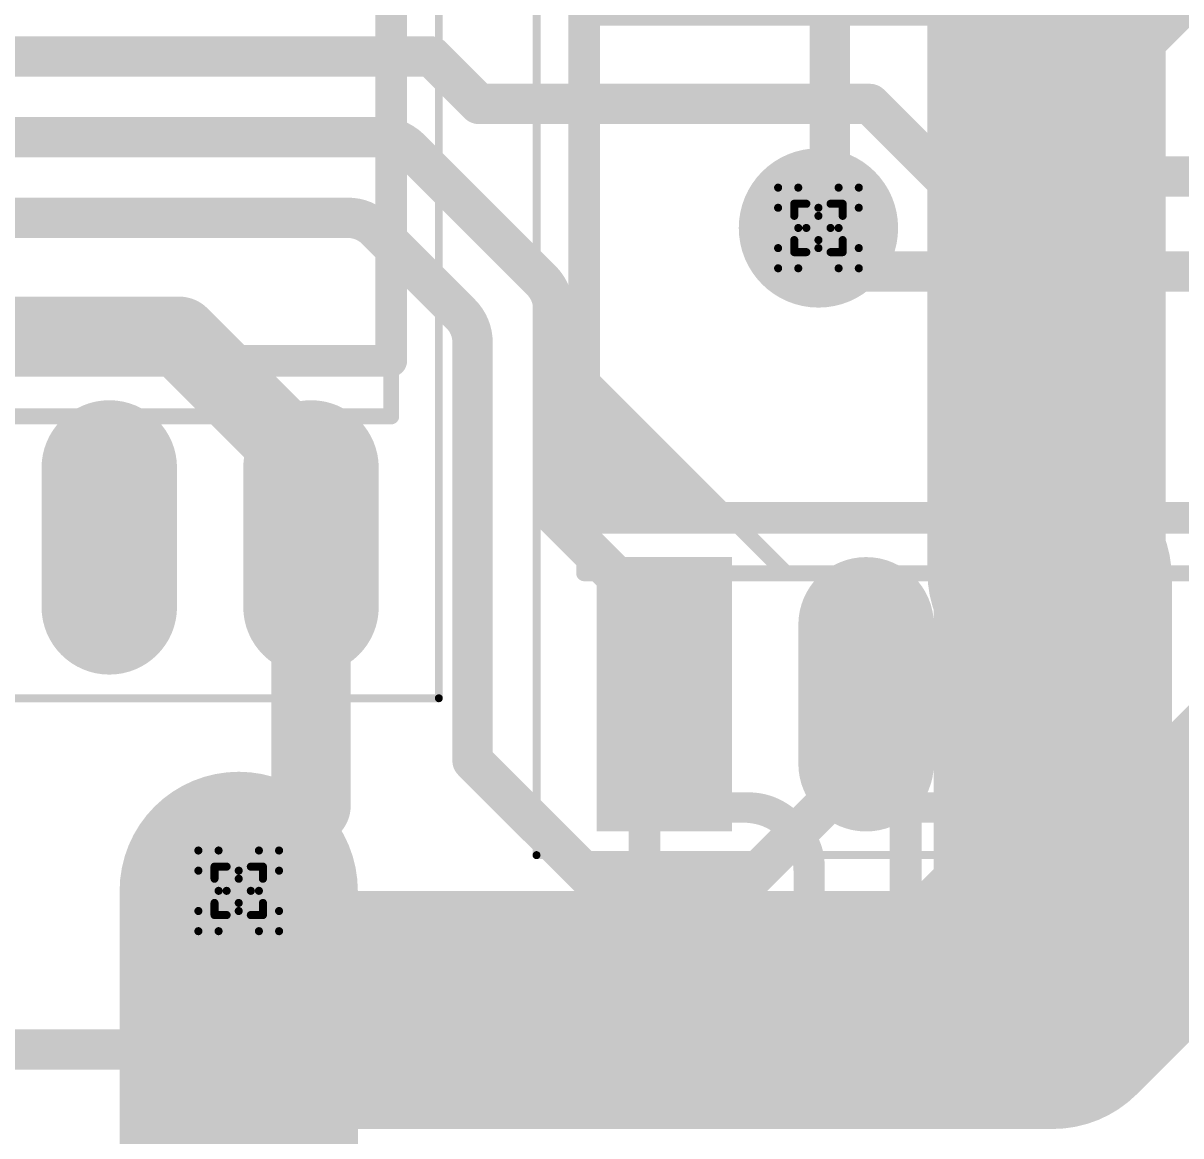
# Model space of a CAD drawing. Header units: millimetres. Extents: x 3219 to 51106, y -14166 to 2063.
# Drawn here: x 5588.37 to 5595.66, y 1772.31 to 1779.32 of the extents above; entities that cross this region are included whole.
import ezdxf

# ---------------------------------------------------------------- set-up
doc = ezdxf.new("R2010")
doc.units = ezdxf.units.MM
doc.layers.get('0').update_dxf_attribs({"lineweight": 53})
for name, color, linetype in [('Bottom Layer', 5, 'Continuous'), ('Bottom Solder', 6, 'Continuous'), ('Drill Drawing', 1, 'Continuous'), ('Mechanical 13', 56, 'Continuous'), ('Mechanical 15', 56, 'Continuous'), ('Top Layer', 1, 'Continuous'), ('Top Overlay', 2, 'Continuous'), ('Top Paste', 8, 'Continuous'), ('Top Solder', 216, 'Continuous')]:
    doc.layers.add(name, color=color, linetype=linetype)
doc.styles.add('GOST type B', font='GOST_B.TTF', dxfattribs={"height": 3.5})

# ---------------------------------------------------------------- blocks, each defined once
blk = doc.blocks.new('16_SOIC_92')
at = {"layer": 'Top Layer'}
h = blk.add_hatch(color=1, dxfattribs=at)
edge = h.paths.add_edge_path()
edge.add_arc((-3.1495, -3.175), 0.325, 90, 270)
edge.add_line((-3.1495, -3.5), (-2.2745, -3.5))
edge.add_arc((-2.2745, -3.175), 0.325, 270, 450)
edge.add_line((-2.2745, -2.85), (-3.1495, -2.85))
h = blk.add_hatch(color=1, dxfattribs=at)
edge = h.paths.add_edge_path()
edge.add_arc((-3.1495, -4.445), 0.325, 90, 270)
edge.add_line((-3.1495, -4.77), (-2.2745, -4.77))
edge.add_arc((-2.2745, -4.445), 0.325, 270, 450)
edge.add_line((-2.2745, -4.12), (-3.1495, -4.12))
at = {"layer": 'Top Paste'}
h = blk.add_hatch(color=8, dxfattribs=at)
edge = h.paths.add_edge_path()
edge.add_arc((-3.1495, -3.175), 0.325, 90, 270)
edge.add_line((-3.1495, -3.5), (-2.2745, -3.5))
edge.add_arc((-2.2745, -3.175), 0.325, 270, 450)
edge.add_line((-2.2745, -2.85), (-3.1495, -2.85))
h = blk.add_hatch(color=8, dxfattribs=at)
edge = h.paths.add_edge_path()
edge.add_arc((-3.1495, -4.445), 0.325, 90, 270)
edge.add_line((-3.1495, -4.77), (-2.2745, -4.77))
edge.add_arc((-2.2745, -4.445), 0.325, 270, 450)
edge.add_line((-2.2745, -4.12), (-3.1495, -4.12))
at = {"layer": 'Top Solder'}
h = blk.add_hatch(color=216, dxfattribs=at)
edge = h.paths.add_edge_path()
edge.add_arc((-3.1495, -3.175), 0.4266, 90, 270)
edge.add_line((-3.1495, -3.6016), (-2.2745, -3.6016))
edge.add_arc((-2.2745, -3.175), 0.4266, 270, 450)
edge.add_line((-2.2745, -2.7484), (-3.1495, -2.7484))
h = blk.add_hatch(color=216, dxfattribs=at)
edge = h.paths.add_edge_path()
edge.add_arc((-3.1495, -4.445), 0.4266, 90, 270)
edge.add_line((-3.1495, -4.8716), (-2.2745, -4.8716))
edge.add_arc((-2.2745, -4.445), 0.4266, 270, 450)
edge.add_line((-2.2745, -4.0184), (-3.1495, -4.0184))
at = {"layer": 'Mechanical 13'}
for points in [[(-1.95, 4.95, 0.1, 0.1, 0), (-1.95, -4.95, 0.1, 0.1, 0)], [(-1.95, -4.95, 0.1, 0.1, 0), (1.95, -4.95, 0.1, 0.1, 0)]]:
    blk.add_lwpolyline(points, format="xyseb", dxfattribs=at)
blk.add_lwpolyline([(-1.975, -4.95, 0.05, 0.05, 1), (-1.925, -4.95, 0.05, 0.05, 1)], format="xyseb", close=True, dxfattribs=at)
blk.add_lwpolyline([(-1.975, -4.95, 0.05, 0.05, 1), (-1.925, -4.95, 0.05, 0.05, 1)], format="xyseb", close=True, dxfattribs=at)
at = {"layer": 'Mechanical 15'}
for points in [[(-3.725, 5.25, 0.05, 0.05, 0), (-3.725, -5.25, 0.05, 0.05, 0)], [(-3.725, -5.25, 0.05, 0.05, 0), (3.725, -5.25, 0.05, 0.05, 0)]]:
    blk.add_lwpolyline(points, format="xyseb", dxfattribs=at)
blk.add_lwpolyline([(-3.7375, -5.25, 0.025, 0.025, 1), (-3.7125, -5.25, 0.025, 0.025, 1)], format="xyseb", close=True, dxfattribs=at)
blk.add_lwpolyline([(-3.7375, -5.25, 0.025, 0.025, 1), (-3.7125, -5.25, 0.025, 0.025, 1)], format="xyseb", close=True, dxfattribs=at)
at = {"layer": 'Top Overlay'}
for points in [[(-1.6, 4.95, 0.2, 0.2, 0), (-1.6, -4.95, 0.2, 0.2, 0)], [(-1.6, -4.95, 0.2, 0.2, 0), (1.6, -4.95, 0.2, 0.2, 0)]]:
    blk.add_lwpolyline(points, format="xyseb", dxfattribs=at)
blk.add_lwpolyline([(-1.65, -4.95, 0.1, 0.1, 1), (-1.55, -4.95, 0.1, 0.1, 1)], format="xyseb", close=True, dxfattribs=at)
blk.add_lwpolyline([(-1.65, -4.95, 0.1, 0.1, 1), (-1.55, -4.95, 0.1, 0.1, 1)], format="xyseb", close=True, dxfattribs=at)
blk = doc.blocks.new('16_SOIC_93')
at = {"layer": 'Top Layer'}
blk.add_hatch(color=1, dxfattribs=at).paths.add_polyline_path([(-3.4745, 4.77), (-1.9495, 4.77), (-1.9495, 4.12), (-3.4745, 4.12)])
h = blk.add_hatch(color=1, dxfattribs=at)
edge = h.paths.add_edge_path()
edge.add_arc((-3.1495, 3.175), 0.325, 90, 270)
edge.add_line((-3.1495, 2.85), (-2.2745, 2.85))
edge.add_arc((-2.2745, 3.175), 0.325, 270, 450)
edge.add_line((-2.2745, 3.5), (-3.1495, 3.5))
h = blk.add_hatch(color=1, dxfattribs=at)
edge = h.paths.add_edge_path()
edge.add_arc((-3.1495, 1.905), 0.325, 90, 270)
edge.add_line((-3.1495, 1.58), (-2.2745, 1.58))
edge.add_arc((-2.2745, 1.905), 0.325, 270, 450)
edge.add_line((-2.2745, 2.23), (-3.1495, 2.23))
at = {"layer": 'Top Overlay'}
blk.add_hatch(color=2, dxfattribs=at).paths.add_polyline_path([(-1.56, 4.86), (-1.56, 4.14), (-0.84, 4.86)])
at = {"layer": 'Top Paste'}
blk.add_hatch(color=8, dxfattribs=at).paths.add_polyline_path([(-3.4745, 4.77), (-1.9495, 4.77), (-1.9495, 4.12), (-3.4745, 4.12)])
h = blk.add_hatch(color=8, dxfattribs=at)
edge = h.paths.add_edge_path()
edge.add_arc((-3.1495, 3.175), 0.325, 90, 270)
edge.add_line((-3.1495, 2.85), (-2.2745, 2.85))
edge.add_arc((-2.2745, 3.175), 0.325, 270, 450)
edge.add_line((-2.2745, 3.5), (-3.1495, 3.5))
h = blk.add_hatch(color=8, dxfattribs=at)
edge = h.paths.add_edge_path()
edge.add_arc((-3.1495, 1.905), 0.325, 90, 270)
edge.add_line((-3.1495, 1.58), (-2.2745, 1.58))
edge.add_arc((-2.2745, 1.905), 0.325, 270, 450)
edge.add_line((-2.2745, 2.23), (-3.1495, 2.23))
at = {"layer": 'Top Solder'}
blk.add_hatch(color=216, dxfattribs=at).paths.add_polyline_path([(-3.5761, 4.8716), (-1.8479, 4.8716), (-1.8479, 4.0184), (-3.5761, 4.0184)])
h = blk.add_hatch(color=216, dxfattribs=at)
edge = h.paths.add_edge_path()
edge.add_arc((-3.1495, 3.175), 0.4266, 90, 270)
edge.add_line((-3.1495, 2.7484), (-2.2745, 2.7484))
edge.add_arc((-2.2745, 3.175), 0.4266, 270, 450)
edge.add_line((-2.2745, 3.6016), (-3.1495, 3.6016))
h = blk.add_hatch(color=216, dxfattribs=at)
edge = h.paths.add_edge_path()
edge.add_arc((-3.1495, 1.905), 0.4266, 90, 270)
edge.add_line((-3.1495, 1.4784), (-2.2745, 1.4784))
edge.add_arc((-2.2745, 1.905), 0.4266, 270, 450)
edge.add_line((-2.2745, 2.3316), (-3.1495, 2.3316))
at = {"layer": 'Mechanical 13'}
for points in [[(-1.95, 4.95, 0.1, 0.1, 0), (1.95, 4.95, 0.1, 0.1, 0)], [(-1.95, 4.95, 0.1, 0.1, 0), (-1.95, -4.95, 0.1, 0.1, 0)], [(-0.68, 4.95, 0.1, 0.1, 0), (-1.95, 3.68, 0.1, 0.1, 0)]]:
    blk.add_lwpolyline(points, format="xyseb", dxfattribs=at)
for points in [[(-1.975, 4.95, 0.05, 0.05, 1), (-1.925, 4.95, 0.05, 0.05, 1)], [(-1.975, 4.95, 0.05, 0.05, 1), (-1.925, 4.95, 0.05, 0.05, 1)], [(-0.705, 4.95, 0.05, 0.05, 1), (-0.655, 4.95, 0.05, 0.05, 1)], [(-1.975, 3.68, 0.05, 0.05, 1), (-1.925, 3.68, 0.05, 0.05, 1)]]:
    blk.add_lwpolyline(points, format="xyseb", close=True, dxfattribs=at)
at = {"layer": 'Mechanical 15'}
for points in [[(3.725, 5.25, 0.05, 0.05, 0), (-3.725, 5.25, 0.05, 0.05, 0)], [(-3.725, 5.25, 0.05, 0.05, 0), (-3.725, -5.25, 0.05, 0.05, 0)]]:
    blk.add_lwpolyline(points, format="xyseb", dxfattribs=at)
blk.add_lwpolyline([(-3.7375, 5.25, 0.025, 0.025, 1), (-3.7125, 5.25, 0.025, 0.025, 1)], format="xyseb", close=True, dxfattribs=at)
blk.add_lwpolyline([(-3.7375, 5.25, 0.025, 0.025, 1), (-3.7125, 5.25, 0.025, 0.025, 1)], format="xyseb", close=True, dxfattribs=at)
at = {"layer": 'Top Overlay'}
for points in [[(-1.6, 4.95, 0.2, 0.2, 0), (1.6, 4.95, 0.2, 0.2, 0)], [(-1.6, 4.95, 0.2, 0.2, 0), (-1.6, -4.95, 0.2, 0.2, 0)], [(1.6, 4.95, 0.2, 0.2, 0), (1.6, -4.95, 0.2, 0.2, 0)]]:
    blk.add_lwpolyline(points, format="xyseb", dxfattribs=at)
for points in [[(-1.65, 4.95, 0.1, 0.1, 1), (-1.55, 4.95, 0.1, 0.1, 1)], [(-1.65, 4.95, 0.1, 0.1, 1), (-1.55, 4.95, 0.1, 0.1, 1)], [(1.55, 4.95, 0.1, 0.1, 1), (1.65, 4.95, 0.1, 0.1, 1)], [(1.55, 4.95, 0.1, 0.1, 1), (1.65, 4.95, 0.1, 0.1, 1)]]:
    blk.add_lwpolyline(points, format="xyseb", close=True, dxfattribs=at)

msp = doc.modelspace()

# ---------------------------------------------------------------- hatches: boundary and pattern name
at = {"layer": 'Bottom Layer'}
h = msp.add_hatch(color=5, dxfattribs=at)
edge = h.paths.add_edge_path()
edge.add_arc((5593.3785, 1778.0331), 0.4, 0, 360)
h = msp.add_hatch(color=5, dxfattribs=at)
edge = h.paths.add_edge_path()
edge.add_arc((5589.7285, 1773.8581), 0.4, 0, 360)
at = {"layer": 'Bottom Solder'}
h = msp.add_hatch(color=6, dxfattribs=at)
edge = h.paths.add_edge_path()
edge.add_arc((5593.3785, 1778.0331), 0.5016, 0, 360)
h = msp.add_hatch(color=6, dxfattribs=at)
edge = h.paths.add_edge_path()
edge.add_arc((5589.7285, 1773.8581), 0.5016, 0, 360)
at = {"layer": 'Top Layer'}
h = msp.add_hatch(color=1, dxfattribs=at)
edge = h.paths.add_edge_path()
edge.add_arc((5593.3785, 1778.0331), 0.4, 0, 360)
h = msp.add_hatch(color=1, dxfattribs=at)
edge = h.paths.add_edge_path()
edge.add_arc((5589.7285, 1773.8581), 0.4, 0, 360)
at = {"layer": 'Top Solder'}
h = msp.add_hatch(color=216, dxfattribs=at)
edge = h.paths.add_edge_path()
edge.add_arc((5593.3785, 1778.0331), 0.5016, 0, 360)
h = msp.add_hatch(color=216, dxfattribs=at)
edge = h.paths.add_edge_path()
edge.add_arc((5589.7285, 1773.8581), 0.5016, 0, 360)

# ---------------------------------------------------------------- linework, layer by layer
at = {"layer": 'Bottom Layer'}
for points in [[(5594.8145, 1779.4568, 1.5, 1.5, 0), (5597.4658, 1782.1081, 1.5, 1.5, 0)], [(5593.4511, 1778.1056, 0.254, 0.254, 0), (5593.4511, 1781.7556, 0.254, 0.254, 0)], [(5594.8145, 1775.8666, 1.5, 1.5, 0), (5594.8145, 1779.4568, 1.5, 1.5, 0)], [(5593.3785, 1778.0331, 0.254, 0.254, 0), (5593.4511, 1778.1056, 0.254, 0.254, 0)], [(5594.8145, 1775.8666, 1.5, 1.5, 0), (5594.8535, 1775.8276, 1.5, 1.5, 0)], [(5594.8535, 1773.1081, 1.5, 1.5, 0), (5594.8535, 1775.8276, 1.5, 1.5, 0)], [(5594.8535, 1773.1081, 1.5, 1.5, 0), (5596.6035, 1774.8581, 1.5, 1.5, 0)], [(5589.7285, 1773.1081, 1.5, 1.5, 0), (5589.7285, 1773.8581, 1.5, 1.5, 0)], [(5589.7285, 1773.1081, 1.5, 1.5, 0), (5594.8535, 1773.1081, 1.5, 1.5, 0)], [(5589.7285, 1769.1081, 1.5, 1.5, 0), (5589.7285, 1773.1081, 1.5, 1.5, 0)]]:
    msp.add_lwpolyline(points, format="xyseb", dxfattribs=at)
for points in [[(5594.4395, 1779.4568, 0.75, 0.75, 1), (5595.1895, 1779.4568, 0.75, 0.75, 1)], [(5594.4395, 1779.4568, 0.75, 0.75, 1), (5595.1895, 1779.4568, 0.75, 0.75, 1)], [(5593.3876, 1778.1056, 0.127, 0.127, 1), (5593.5146, 1778.1056, 0.127, 0.127, 1)], [(5593.3876, 1778.1056, 0.127, 0.127, 1), (5593.5146, 1778.1056, 0.127, 0.127, 1)], [(5593.315, 1778.0331, 0.127, 0.127, 1), (5593.442, 1778.0331, 0.127, 0.127, 1)], [(5594.4395, 1775.8666, 0.75, 0.75, 1), (5595.1895, 1775.8666, 0.75, 0.75, 1)], [(5594.4395, 1775.8666, 0.75, 0.75, 1), (5595.1895, 1775.8666, 0.75, 0.75, 1)], [(5594.4785, 1775.8276, 0.75, 0.75, 1), (5595.2285, 1775.8276, 0.75, 0.75, 1)], [(5594.4785, 1775.8276, 0.75, 0.75, 1), (5595.2285, 1775.8276, 0.75, 0.75, 1)], [(5589.3535, 1773.8581, 0.75, 0.75, 1), (5590.1035, 1773.8581, 0.75, 0.75, 1)], [(5589.3535, 1773.1081, 0.75, 0.75, 1), (5590.1035, 1773.1081, 0.75, 0.75, 1)], [(5589.3535, 1773.1081, 0.75, 0.75, 1), (5590.1035, 1773.1081, 0.75, 0.75, 1)], [(5589.3535, 1773.1081, 0.75, 0.75, 1), (5590.1035, 1773.1081, 0.75, 0.75, 1)], [(5594.4785, 1773.1081, 0.75, 0.75, 1), (5595.2285, 1773.1081, 0.75, 0.75, 1)], [(5594.4785, 1773.1081, 0.75, 0.75, 1), (5595.2285, 1773.1081, 0.75, 0.75, 1)], [(5594.4785, 1773.1081, 0.75, 0.75, 1), (5595.2285, 1773.1081, 0.75, 0.75, 1)]]:
    msp.add_lwpolyline(points, format="xyseb", close=True, dxfattribs=at)
at = {"layer": 'Drill Drawing'}
for points in [[(5593.1245, 1778.1601, 0.0508, 0.0508, 0), (5593.1245, 1778.2871, 0.0508, 0.0508, 0)], [(5593.1245, 1778.2871, 0.0508, 0.0508, 0), (5593.2515, 1778.2871, 0.0508, 0.0508, 0)], [(5593.2515, 1778.2871, 0.0508, 0.0508, 0), (5593.3785, 1778.1601, 0.0508, 0.0508, 0)], [(5593.3785, 1778.1601, 0.0508, 0.0508, 0), (5593.5055, 1778.2871, 0.0508, 0.0508, 0)], [(5593.5055, 1778.2871, 0.0508, 0.0508, 0), (5593.6325, 1778.2871, 0.0508, 0.0508, 0)], [(5593.6325, 1778.1601, 0.0508, 0.0508, 0), (5593.6325, 1778.2871, 0.0508, 0.0508, 0)], [(5593.1245, 1778.1601, 0.0508, 0.0508, 0), (5593.2515, 1778.0331, 0.0508, 0.0508, 0)], [(5593.2261, 1778.1093, 0.0508, 0.0508, 0), (5593.2261, 1778.1855, 0.0508, 0.0508, 0)], [(5593.2261, 1778.1855, 0.0508, 0.0508, 0), (5593.3023, 1778.1855, 0.0508, 0.0508, 0)], [(5593.3023, 1778.1855, 0.0508, 0.0508, 0), (5593.3785, 1778.1093, 0.0508, 0.0508, 0)], [(5593.3785, 1778.1093, 0.0508, 0.0508, 0), (5593.4547, 1778.1855, 0.0508, 0.0508, 0)], [(5593.4547, 1778.1855, 0.0508, 0.0508, 0), (5593.5309, 1778.1855, 0.0508, 0.0508, 0)], [(5593.5055, 1778.0331, 0.0508, 0.0508, 0), (5593.6325, 1778.1601, 0.0508, 0.0508, 0)], [(5593.5309, 1778.1093, 0.0508, 0.0508, 0), (5593.5309, 1778.1855, 0.0508, 0.0508, 0)], [(5593.2261, 1778.1093, 0.0508, 0.0508, 0), (5593.3023, 1778.0331, 0.0508, 0.0508, 0)], [(5593.4547, 1778.0331, 0.0508, 0.0508, 0), (5593.5309, 1778.1093, 0.0508, 0.0508, 0)], [(5593.1245, 1777.9061, 0.0508, 0.0508, 0), (5593.2515, 1778.0331, 0.0508, 0.0508, 0)], [(5593.2261, 1777.9569, 0.0508, 0.0508, 0), (5593.3023, 1778.0331, 0.0508, 0.0508, 0)], [(5593.4547, 1778.0331, 0.0508, 0.0508, 0), (5593.5309, 1777.9569, 0.0508, 0.0508, 0)], [(5593.5055, 1778.0331, 0.0508, 0.0508, 0), (5593.6325, 1777.9061, 0.0508, 0.0508, 0)], [(5593.1245, 1777.7791, 0.0508, 0.0508, 0), (5593.1245, 1777.9061, 0.0508, 0.0508, 0)], [(5593.2261, 1777.8807, 0.0508, 0.0508, 0), (5593.2261, 1777.9569, 0.0508, 0.0508, 0)], [(5593.2515, 1777.7791, 0.0508, 0.0508, 0), (5593.3785, 1777.9061, 0.0508, 0.0508, 0)], [(5593.3023, 1777.8807, 0.0508, 0.0508, 0), (5593.3785, 1777.9569, 0.0508, 0.0508, 0)], [(5593.3785, 1777.9569, 0.0508, 0.0508, 0), (5593.4547, 1777.8807, 0.0508, 0.0508, 0)], [(5593.3785, 1777.9061, 0.0508, 0.0508, 0), (5593.5055, 1777.7791, 0.0508, 0.0508, 0)], [(5593.5309, 1777.8807, 0.0508, 0.0508, 0), (5593.5309, 1777.9569, 0.0508, 0.0508, 0)], [(5593.6325, 1777.7791, 0.0508, 0.0508, 0), (5593.6325, 1777.9061, 0.0508, 0.0508, 0)], [(5593.2261, 1777.8807, 0.0508, 0.0508, 0), (5593.3023, 1777.8807, 0.0508, 0.0508, 0)], [(5593.4547, 1777.8807, 0.0508, 0.0508, 0), (5593.5309, 1777.8807, 0.0508, 0.0508, 0)], [(5593.1245, 1777.7791, 0.0508, 0.0508, 0), (5593.2515, 1777.7791, 0.0508, 0.0508, 0)], [(5593.5055, 1777.7791, 0.0508, 0.0508, 0), (5593.6325, 1777.7791, 0.0508, 0.0508, 0)], [(5589.4745, 1773.9851, 0.0508, 0.0508, 0), (5589.4745, 1774.1121, 0.0508, 0.0508, 0)], [(5589.4745, 1774.1121, 0.0508, 0.0508, 0), (5589.6015, 1774.1121, 0.0508, 0.0508, 0)], [(5589.6015, 1774.1121, 0.0508, 0.0508, 0), (5589.7285, 1773.9851, 0.0508, 0.0508, 0)], [(5589.7285, 1773.9851, 0.0508, 0.0508, 0), (5589.8555, 1774.1121, 0.0508, 0.0508, 0)], [(5589.8555, 1774.1121, 0.0508, 0.0508, 0), (5589.9825, 1774.1121, 0.0508, 0.0508, 0)], [(5589.9825, 1773.9851, 0.0508, 0.0508, 0), (5589.9825, 1774.1121, 0.0508, 0.0508, 0)], [(5589.4745, 1773.9851, 0.0508, 0.0508, 0), (5589.6015, 1773.8581, 0.0508, 0.0508, 0)], [(5589.5761, 1773.9343, 0.0508, 0.0508, 0), (5589.5761, 1774.0105, 0.0508, 0.0508, 0)], [(5589.5761, 1774.0105, 0.0508, 0.0508, 0), (5589.6523, 1774.0105, 0.0508, 0.0508, 0)], [(5589.6523, 1774.0105, 0.0508, 0.0508, 0), (5589.7285, 1773.9343, 0.0508, 0.0508, 0)], [(5589.7285, 1773.9343, 0.0508, 0.0508, 0), (5589.8047, 1774.0105, 0.0508, 0.0508, 0)], [(5589.8047, 1774.0105, 0.0508, 0.0508, 0), (5589.8809, 1774.0105, 0.0508, 0.0508, 0)], [(5589.8555, 1773.8581, 0.0508, 0.0508, 0), (5589.9825, 1773.9851, 0.0508, 0.0508, 0)], [(5589.8809, 1773.9343, 0.0508, 0.0508, 0), (5589.8809, 1774.0105, 0.0508, 0.0508, 0)], [(5589.5761, 1773.9343, 0.0508, 0.0508, 0), (5589.6523, 1773.8581, 0.0508, 0.0508, 0)], [(5589.8047, 1773.8581, 0.0508, 0.0508, 0), (5589.8809, 1773.9343, 0.0508, 0.0508, 0)], [(5589.4745, 1773.7311, 0.0508, 0.0508, 0), (5589.6015, 1773.8581, 0.0508, 0.0508, 0)], [(5589.5761, 1773.7819, 0.0508, 0.0508, 0), (5589.6523, 1773.8581, 0.0508, 0.0508, 0)], [(5589.8047, 1773.8581, 0.0508, 0.0508, 0), (5589.8809, 1773.7819, 0.0508, 0.0508, 0)], [(5589.8555, 1773.8581, 0.0508, 0.0508, 0), (5589.9825, 1773.7311, 0.0508, 0.0508, 0)], [(5589.5761, 1773.7057, 0.0508, 0.0508, 0), (5589.5761, 1773.7819, 0.0508, 0.0508, 0)], [(5589.6523, 1773.7057, 0.0508, 0.0508, 0), (5589.7285, 1773.7819, 0.0508, 0.0508, 0)], [(5589.7285, 1773.7819, 0.0508, 0.0508, 0), (5589.8047, 1773.7057, 0.0508, 0.0508, 0)], [(5589.8809, 1773.7057, 0.0508, 0.0508, 0), (5589.8809, 1773.7819, 0.0508, 0.0508, 0)], [(5589.4745, 1773.6041, 0.0508, 0.0508, 0), (5589.4745, 1773.7311, 0.0508, 0.0508, 0)], [(5589.5761, 1773.7057, 0.0508, 0.0508, 0), (5589.6523, 1773.7057, 0.0508, 0.0508, 0)], [(5589.6015, 1773.6041, 0.0508, 0.0508, 0), (5589.7285, 1773.7311, 0.0508, 0.0508, 0)], [(5589.7285, 1773.7311, 0.0508, 0.0508, 0), (5589.8555, 1773.6041, 0.0508, 0.0508, 0)], [(5589.8047, 1773.7057, 0.0508, 0.0508, 0), (5589.8809, 1773.7057, 0.0508, 0.0508, 0)], [(5589.9825, 1773.6041, 0.0508, 0.0508, 0), (5589.9825, 1773.7311, 0.0508, 0.0508, 0)], [(5589.4745, 1773.6041, 0.0508, 0.0508, 0), (5589.6015, 1773.6041, 0.0508, 0.0508, 0)], [(5589.8555, 1773.6041, 0.0508, 0.0508, 0), (5589.9825, 1773.6041, 0.0508, 0.0508, 0)]]:
    msp.add_lwpolyline(points, format="xyseb", dxfattribs=at)
for points in [[(5593.1118, 1778.2871, 0.0254, 0.0254, 1), (5593.1372, 1778.2871, 0.0254, 0.0254, 1)], [(5593.1118, 1778.2871, 0.0254, 0.0254, 1), (5593.1372, 1778.2871, 0.0254, 0.0254, 1)], [(5593.2388, 1778.2871, 0.0254, 0.0254, 1), (5593.2642, 1778.2871, 0.0254, 0.0254, 1)], [(5593.2388, 1778.2871, 0.0254, 0.0254, 1), (5593.2642, 1778.2871, 0.0254, 0.0254, 1)], [(5593.4928, 1778.2871, 0.0254, 0.0254, 1), (5593.5182, 1778.2871, 0.0254, 0.0254, 1)], [(5593.4928, 1778.2871, 0.0254, 0.0254, 1), (5593.5182, 1778.2871, 0.0254, 0.0254, 1)], [(5593.6198, 1778.2871, 0.0254, 0.0254, 1), (5593.6452, 1778.2871, 0.0254, 0.0254, 1)], [(5593.6198, 1778.2871, 0.0254, 0.0254, 1), (5593.6452, 1778.2871, 0.0254, 0.0254, 1)], [(5593.1118, 1778.1601, 0.0254, 0.0254, 1), (5593.1372, 1778.1601, 0.0254, 0.0254, 1)], [(5593.1118, 1778.1601, 0.0254, 0.0254, 1), (5593.1372, 1778.1601, 0.0254, 0.0254, 1)], [(5593.2134, 1778.1855, 0.0254, 0.0254, 1), (5593.2388, 1778.1855, 0.0254, 0.0254, 1)], [(5593.2134, 1778.1855, 0.0254, 0.0254, 1), (5593.2388, 1778.1855, 0.0254, 0.0254, 1)], [(5593.2896, 1778.1855, 0.0254, 0.0254, 1), (5593.315, 1778.1855, 0.0254, 0.0254, 1)], [(5593.2896, 1778.1855, 0.0254, 0.0254, 1), (5593.315, 1778.1855, 0.0254, 0.0254, 1)], [(5593.3658, 1778.1601, 0.0254, 0.0254, 1), (5593.3912, 1778.1601, 0.0254, 0.0254, 1)], [(5593.3658, 1778.1601, 0.0254, 0.0254, 1), (5593.3912, 1778.1601, 0.0254, 0.0254, 1)], [(5593.442, 1778.1855, 0.0254, 0.0254, 1), (5593.4674, 1778.1855, 0.0254, 0.0254, 1)], [(5593.442, 1778.1855, 0.0254, 0.0254, 1), (5593.4674, 1778.1855, 0.0254, 0.0254, 1)], [(5593.5182, 1778.1855, 0.0254, 0.0254, 1), (5593.5436, 1778.1855, 0.0254, 0.0254, 1)], [(5593.5182, 1778.1855, 0.0254, 0.0254, 1), (5593.5436, 1778.1855, 0.0254, 0.0254, 1)], [(5593.6198, 1778.1601, 0.0254, 0.0254, 1), (5593.6452, 1778.1601, 0.0254, 0.0254, 1)], [(5593.6198, 1778.1601, 0.0254, 0.0254, 1), (5593.6452, 1778.1601, 0.0254, 0.0254, 1)], [(5593.2134, 1778.1093, 0.0254, 0.0254, 1), (5593.2388, 1778.1093, 0.0254, 0.0254, 1)], [(5593.2134, 1778.1093, 0.0254, 0.0254, 1), (5593.2388, 1778.1093, 0.0254, 0.0254, 1)], [(5593.3658, 1778.1093, 0.0254, 0.0254, 1), (5593.3912, 1778.1093, 0.0254, 0.0254, 1)], [(5593.3658, 1778.1093, 0.0254, 0.0254, 1), (5593.3912, 1778.1093, 0.0254, 0.0254, 1)], [(5593.5182, 1778.1093, 0.0254, 0.0254, 1), (5593.5436, 1778.1093, 0.0254, 0.0254, 1)], [(5593.5182, 1778.1093, 0.0254, 0.0254, 1), (5593.5436, 1778.1093, 0.0254, 0.0254, 1)], [(5593.2388, 1778.0331, 0.0254, 0.0254, 1), (5593.2642, 1778.0331, 0.0254, 0.0254, 1)], [(5593.2388, 1778.0331, 0.0254, 0.0254, 1), (5593.2642, 1778.0331, 0.0254, 0.0254, 1)], [(5593.2896, 1778.0331, 0.0254, 0.0254, 1), (5593.315, 1778.0331, 0.0254, 0.0254, 1)], [(5593.2896, 1778.0331, 0.0254, 0.0254, 1), (5593.315, 1778.0331, 0.0254, 0.0254, 1)], [(5593.442, 1778.0331, 0.0254, 0.0254, 1), (5593.4674, 1778.0331, 0.0254, 0.0254, 1)], [(5593.442, 1778.0331, 0.0254, 0.0254, 1), (5593.4674, 1778.0331, 0.0254, 0.0254, 1)], [(5593.4928, 1778.0331, 0.0254, 0.0254, 1), (5593.5182, 1778.0331, 0.0254, 0.0254, 1)], [(5593.4928, 1778.0331, 0.0254, 0.0254, 1), (5593.5182, 1778.0331, 0.0254, 0.0254, 1)], [(5593.1118, 1777.9061, 0.0254, 0.0254, 1), (5593.1372, 1777.9061, 0.0254, 0.0254, 1)], [(5593.1118, 1777.9061, 0.0254, 0.0254, 1), (5593.1372, 1777.9061, 0.0254, 0.0254, 1)], [(5593.2134, 1777.9569, 0.0254, 0.0254, 1), (5593.2388, 1777.9569, 0.0254, 0.0254, 1)], [(5593.2134, 1777.9569, 0.0254, 0.0254, 1), (5593.2388, 1777.9569, 0.0254, 0.0254, 1)], [(5593.3658, 1777.9569, 0.0254, 0.0254, 1), (5593.3912, 1777.9569, 0.0254, 0.0254, 1)], [(5593.3658, 1777.9569, 0.0254, 0.0254, 1), (5593.3912, 1777.9569, 0.0254, 0.0254, 1)], [(5593.3658, 1777.9061, 0.0254, 0.0254, 1), (5593.3912, 1777.9061, 0.0254, 0.0254, 1)], [(5593.3658, 1777.9061, 0.0254, 0.0254, 1), (5593.3912, 1777.9061, 0.0254, 0.0254, 1)], [(5593.5182, 1777.9569, 0.0254, 0.0254, 1), (5593.5436, 1777.9569, 0.0254, 0.0254, 1)], [(5593.5182, 1777.9569, 0.0254, 0.0254, 1), (5593.5436, 1777.9569, 0.0254, 0.0254, 1)], [(5593.6198, 1777.9061, 0.0254, 0.0254, 1), (5593.6452, 1777.9061, 0.0254, 0.0254, 1)], [(5593.6198, 1777.9061, 0.0254, 0.0254, 1), (5593.6452, 1777.9061, 0.0254, 0.0254, 1)], [(5593.2134, 1777.8807, 0.0254, 0.0254, 1), (5593.2388, 1777.8807, 0.0254, 0.0254, 1)], [(5593.2134, 1777.8807, 0.0254, 0.0254, 1), (5593.2388, 1777.8807, 0.0254, 0.0254, 1)], [(5593.2896, 1777.8807, 0.0254, 0.0254, 1), (5593.315, 1777.8807, 0.0254, 0.0254, 1)], [(5593.2896, 1777.8807, 0.0254, 0.0254, 1), (5593.315, 1777.8807, 0.0254, 0.0254, 1)], [(5593.442, 1777.8807, 0.0254, 0.0254, 1), (5593.4674, 1777.8807, 0.0254, 0.0254, 1)], [(5593.442, 1777.8807, 0.0254, 0.0254, 1), (5593.4674, 1777.8807, 0.0254, 0.0254, 1)], [(5593.5182, 1777.8807, 0.0254, 0.0254, 1), (5593.5436, 1777.8807, 0.0254, 0.0254, 1)], [(5593.5182, 1777.8807, 0.0254, 0.0254, 1), (5593.5436, 1777.8807, 0.0254, 0.0254, 1)], [(5593.1118, 1777.7791, 0.0254, 0.0254, 1), (5593.1372, 1777.7791, 0.0254, 0.0254, 1)], [(5593.1118, 1777.7791, 0.0254, 0.0254, 1), (5593.1372, 1777.7791, 0.0254, 0.0254, 1)], [(5593.2388, 1777.7791, 0.0254, 0.0254, 1), (5593.2642, 1777.7791, 0.0254, 0.0254, 1)], [(5593.2388, 1777.7791, 0.0254, 0.0254, 1), (5593.2642, 1777.7791, 0.0254, 0.0254, 1)], [(5593.4928, 1777.7791, 0.0254, 0.0254, 1), (5593.5182, 1777.7791, 0.0254, 0.0254, 1)], [(5593.4928, 1777.7791, 0.0254, 0.0254, 1), (5593.5182, 1777.7791, 0.0254, 0.0254, 1)], [(5593.6198, 1777.7791, 0.0254, 0.0254, 1), (5593.6452, 1777.7791, 0.0254, 0.0254, 1)], [(5593.6198, 1777.7791, 0.0254, 0.0254, 1), (5593.6452, 1777.7791, 0.0254, 0.0254, 1)], [(5589.4618, 1774.1121, 0.0254, 0.0254, 1), (5589.4872, 1774.1121, 0.0254, 0.0254, 1)], [(5589.4618, 1774.1121, 0.0254, 0.0254, 1), (5589.4872, 1774.1121, 0.0254, 0.0254, 1)], [(5589.5888, 1774.1121, 0.0254, 0.0254, 1), (5589.6142, 1774.1121, 0.0254, 0.0254, 1)], [(5589.5888, 1774.1121, 0.0254, 0.0254, 1), (5589.6142, 1774.1121, 0.0254, 0.0254, 1)], [(5589.8428, 1774.1121, 0.0254, 0.0254, 1), (5589.8682, 1774.1121, 0.0254, 0.0254, 1)], [(5589.8428, 1774.1121, 0.0254, 0.0254, 1), (5589.8682, 1774.1121, 0.0254, 0.0254, 1)], [(5589.9698, 1774.1121, 0.0254, 0.0254, 1), (5589.9952, 1774.1121, 0.0254, 0.0254, 1)], [(5589.9698, 1774.1121, 0.0254, 0.0254, 1), (5589.9952, 1774.1121, 0.0254, 0.0254, 1)], [(5589.4618, 1773.9851, 0.0254, 0.0254, 1), (5589.4872, 1773.9851, 0.0254, 0.0254, 1)], [(5589.4618, 1773.9851, 0.0254, 0.0254, 1), (5589.4872, 1773.9851, 0.0254, 0.0254, 1)], [(5589.5634, 1774.0105, 0.0254, 0.0254, 1), (5589.5888, 1774.0105, 0.0254, 0.0254, 1)], [(5589.5634, 1774.0105, 0.0254, 0.0254, 1), (5589.5888, 1774.0105, 0.0254, 0.0254, 1)], [(5589.6396, 1774.0105, 0.0254, 0.0254, 1), (5589.665, 1774.0105, 0.0254, 0.0254, 1)], [(5589.6396, 1774.0105, 0.0254, 0.0254, 1), (5589.665, 1774.0105, 0.0254, 0.0254, 1)], [(5589.7158, 1773.9851, 0.0254, 0.0254, 1), (5589.7412, 1773.9851, 0.0254, 0.0254, 1)], [(5589.7158, 1773.9851, 0.0254, 0.0254, 1), (5589.7412, 1773.9851, 0.0254, 0.0254, 1)], [(5589.792, 1774.0105, 0.0254, 0.0254, 1), (5589.8174, 1774.0105, 0.0254, 0.0254, 1)], [(5589.792, 1774.0105, 0.0254, 0.0254, 1), (5589.8174, 1774.0105, 0.0254, 0.0254, 1)], [(5589.8682, 1774.0105, 0.0254, 0.0254, 1), (5589.8936, 1774.0105, 0.0254, 0.0254, 1)], [(5589.8682, 1774.0105, 0.0254, 0.0254, 1), (5589.8936, 1774.0105, 0.0254, 0.0254, 1)], [(5589.9698, 1773.9851, 0.0254, 0.0254, 1), (5589.9952, 1773.9851, 0.0254, 0.0254, 1)], [(5589.9698, 1773.9851, 0.0254, 0.0254, 1), (5589.9952, 1773.9851, 0.0254, 0.0254, 1)], [(5589.5634, 1773.9343, 0.0254, 0.0254, 1), (5589.5888, 1773.9343, 0.0254, 0.0254, 1)], [(5589.5634, 1773.9343, 0.0254, 0.0254, 1), (5589.5888, 1773.9343, 0.0254, 0.0254, 1)], [(5589.7158, 1773.9343, 0.0254, 0.0254, 1), (5589.7412, 1773.9343, 0.0254, 0.0254, 1)], [(5589.7158, 1773.9343, 0.0254, 0.0254, 1), (5589.7412, 1773.9343, 0.0254, 0.0254, 1)], [(5589.8682, 1773.9343, 0.0254, 0.0254, 1), (5589.8936, 1773.9343, 0.0254, 0.0254, 1)], [(5589.8682, 1773.9343, 0.0254, 0.0254, 1), (5589.8936, 1773.9343, 0.0254, 0.0254, 1)], [(5589.5888, 1773.8581, 0.0254, 0.0254, 1), (5589.6142, 1773.8581, 0.0254, 0.0254, 1)], [(5589.5888, 1773.8581, 0.0254, 0.0254, 1), (5589.6142, 1773.8581, 0.0254, 0.0254, 1)], [(5589.6396, 1773.8581, 0.0254, 0.0254, 1), (5589.665, 1773.8581, 0.0254, 0.0254, 1)], [(5589.6396, 1773.8581, 0.0254, 0.0254, 1), (5589.665, 1773.8581, 0.0254, 0.0254, 1)], [(5589.792, 1773.8581, 0.0254, 0.0254, 1), (5589.8174, 1773.8581, 0.0254, 0.0254, 1)], [(5589.792, 1773.8581, 0.0254, 0.0254, 1), (5589.8174, 1773.8581, 0.0254, 0.0254, 1)], [(5589.8428, 1773.8581, 0.0254, 0.0254, 1), (5589.8682, 1773.8581, 0.0254, 0.0254, 1)], [(5589.8428, 1773.8581, 0.0254, 0.0254, 1), (5589.8682, 1773.8581, 0.0254, 0.0254, 1)], [(5589.5634, 1773.7819, 0.0254, 0.0254, 1), (5589.5888, 1773.7819, 0.0254, 0.0254, 1)], [(5589.5634, 1773.7819, 0.0254, 0.0254, 1), (5589.5888, 1773.7819, 0.0254, 0.0254, 1)], [(5589.7158, 1773.7819, 0.0254, 0.0254, 1), (5589.7412, 1773.7819, 0.0254, 0.0254, 1)], [(5589.7158, 1773.7819, 0.0254, 0.0254, 1), (5589.7412, 1773.7819, 0.0254, 0.0254, 1)], [(5589.8682, 1773.7819, 0.0254, 0.0254, 1), (5589.8936, 1773.7819, 0.0254, 0.0254, 1)], [(5589.8682, 1773.7819, 0.0254, 0.0254, 1), (5589.8936, 1773.7819, 0.0254, 0.0254, 1)], [(5589.4618, 1773.7311, 0.0254, 0.0254, 1), (5589.4872, 1773.7311, 0.0254, 0.0254, 1)], [(5589.4618, 1773.7311, 0.0254, 0.0254, 1), (5589.4872, 1773.7311, 0.0254, 0.0254, 1)], [(5589.5634, 1773.7057, 0.0254, 0.0254, 1), (5589.5888, 1773.7057, 0.0254, 0.0254, 1)], [(5589.5634, 1773.7057, 0.0254, 0.0254, 1), (5589.5888, 1773.7057, 0.0254, 0.0254, 1)], [(5589.6396, 1773.7057, 0.0254, 0.0254, 1), (5589.665, 1773.7057, 0.0254, 0.0254, 1)], [(5589.6396, 1773.7057, 0.0254, 0.0254, 1), (5589.665, 1773.7057, 0.0254, 0.0254, 1)], [(5589.7158, 1773.7311, 0.0254, 0.0254, 1), (5589.7412, 1773.7311, 0.0254, 0.0254, 1)], [(5589.7158, 1773.7311, 0.0254, 0.0254, 1), (5589.7412, 1773.7311, 0.0254, 0.0254, 1)], [(5589.792, 1773.7057, 0.0254, 0.0254, 1), (5589.8174, 1773.7057, 0.0254, 0.0254, 1)], [(5589.792, 1773.7057, 0.0254, 0.0254, 1), (5589.8174, 1773.7057, 0.0254, 0.0254, 1)], [(5589.8682, 1773.7057, 0.0254, 0.0254, 1), (5589.8936, 1773.7057, 0.0254, 0.0254, 1)], [(5589.8682, 1773.7057, 0.0254, 0.0254, 1), (5589.8936, 1773.7057, 0.0254, 0.0254, 1)], [(5589.9698, 1773.7311, 0.0254, 0.0254, 1), (5589.9952, 1773.7311, 0.0254, 0.0254, 1)], [(5589.9698, 1773.7311, 0.0254, 0.0254, 1), (5589.9952, 1773.7311, 0.0254, 0.0254, 1)], [(5589.4618, 1773.6041, 0.0254, 0.0254, 1), (5589.4872, 1773.6041, 0.0254, 0.0254, 1)], [(5589.4618, 1773.6041, 0.0254, 0.0254, 1), (5589.4872, 1773.6041, 0.0254, 0.0254, 1)], [(5589.5888, 1773.6041, 0.0254, 0.0254, 1), (5589.6142, 1773.6041, 0.0254, 0.0254, 1)], [(5589.5888, 1773.6041, 0.0254, 0.0254, 1), (5589.6142, 1773.6041, 0.0254, 0.0254, 1)], [(5589.8428, 1773.6041, 0.0254, 0.0254, 1), (5589.8682, 1773.6041, 0.0254, 0.0254, 1)], [(5589.8428, 1773.6041, 0.0254, 0.0254, 1), (5589.8682, 1773.6041, 0.0254, 0.0254, 1)], [(5589.9698, 1773.6041, 0.0254, 0.0254, 1), (5589.9952, 1773.6041, 0.0254, 0.0254, 1)], [(5589.9698, 1773.6041, 0.0254, 0.0254, 1), (5589.9952, 1773.6041, 0.0254, 0.0254, 1)]]:
    msp.add_lwpolyline(points, format="xyseb", close=True, dxfattribs=at)
at = {"layer": 'Top Layer'}
for points in [[(5583.1666, 1779.1131, 0.254, 0.254, 0), (5590.942, 1779.1131, 0.254, 0.254, 0)], [(5590.942, 1779.1131, 0.254, 0.254, 0), (5591.241, 1778.8141, 0.254, 0.254, 0)], [(5591.241, 1778.8141, 0.254, 0.254, 0), (5593.702, 1778.8141, 0.254, 0.254, 0)], [(5593.702, 1778.8141, 0.254, 0.254, 0), (5594.158, 1778.3581, 0.254, 0.254, 0)], [(5583.4823, 1778.6051, 0.254, 0.254, 0), (5590.6263, 1778.6051, 0.254, 0.254, 0)], [(5590.6263, 1778.6051, 0.254, 0.254, -0.162279), (5590.7787, 1778.5543, 0.254, 0.254, 0)], [(5590.7787, 1778.5543, 0.254, 0.254, -0.035488), (5590.8059, 1778.5307, 0.254, 0.254, 0)], [(5590.8059, 1778.5307, 0.254, 0.254, 0), (5591.6344, 1777.7022, 0.254, 0.254, 0)], [(5594.158, 1778.3581, 0.254, 0.254, 0), (5598.6097, 1778.3581, 0.254, 0.254, 0)], [(5584.2443, 1778.0971, 0.254, 0.254, 0), (5590.4159, 1778.0971, 0.254, 0.254, 0)], [(5590.4159, 1778.0971, 0.254, 0.254, -0.198908), (5590.5955, 1778.0227, 0.254, 0.254, 0)], [(5590.5955, 1778.0227, 0.254, 0.254, 0), (5591.1264, 1777.4918, 0.254, 0.254, 0)], [(5593.3785, 1778.0331, 0.254, 0.254, 0), (5593.6535, 1777.7581, 0.254, 0.254, 0)], [(5593.6535, 1777.7581, 0.254, 0.254, 0), (5596.5785, 1777.7581, 0.254, 0.254, 0)], [(5591.6344, 1777.7022, 0.254, 0.254, -0.035492), (5591.658, 1777.675, 0.254, 0.254, 0)], [(5591.658, 1777.675, 0.254, 0.254, -0.162279), (5591.7088, 1777.5226, 0.254, 0.254, 0)], [(5591.7088, 1776.2333, 0.254, 0.254, 0), (5591.7088, 1777.5226, 0.254, 0.254, 0)], [(5587.2025, 1777.3506, 0.5, 0.5, 0), (5589.3545, 1777.3506, 0.5, 0.5, 0)], [(5589.3545, 1777.3506, 0.5, 0.5, 0), (5590.1835, 1776.5216, 0.5, 0.5, 0)], [(5591.1264, 1777.4918, 0.254, 0.254, -0.198912), (5591.2008, 1777.3122, 0.254, 0.254, 0)], [(5591.2008, 1774.6775, 0.254, 0.254, 0), (5591.2008, 1777.3122, 0.254, 0.254, 0)], [(5590.1835, 1776.0841, 0.5, 0.5, 0), (5590.1835, 1776.5216, 0.5, 0.5, 0)], [(5590.1835, 1774.3943, 0.5, 0.5, 0), (5590.1835, 1776.0841, 0.5, 0.5, 0)], [(5591.7088, 1776.2333, 0.254, 0.254, 0), (5592.4085, 1775.5336, 0.254, 0.254, 0)], [(5592.4085, 1775.0961, 0.254, 0.254, 0), (5592.4085, 1775.5336, 0.254, 0.254, 0)], [(5593.6785, 1774.6586, 0.254, 0.254, 0), (5593.6785, 1775.0961, 0.254, 0.254, 0)], [(5594.9485, 1774.6586, 0.254, 0.254, 0), (5594.9485, 1775.0961, 0.254, 0.254, 0)], [(5591.2008, 1774.6775, 0.254, 0.254, 0), (5591.9257, 1773.9526, 0.254, 0.254, 0)], [(5592.9725, 1773.9526, 0.254, 0.254, 0), (5593.6785, 1774.6586, 0.254, 0.254, 0)], [(5593.148, 1772.8581, 0.254, 0.254, 0), (5594.9485, 1774.6586, 0.254, 0.254, 0)], [(5589.7285, 1773.9393, 0.5, 0.5, 0), (5590.1835, 1774.3943, 0.5, 0.5, 0)], [(5589.7285, 1773.8581, 0.5, 0.5, 0), (5589.7285, 1773.9393, 0.5, 0.5, 0)], [(5591.9257, 1773.9526, 0.254, 0.254, 0), (5592.9725, 1773.9526, 0.254, 0.254, 0)], [(5586.622, 1772.8581, 0.254, 0.254, 0), (5593.148, 1772.8581, 0.254, 0.254, 0)]]:
    msp.add_lwpolyline(points, format="xyseb", dxfattribs=at)
for points in [[(5590.8785, 1779.1131, 0.127, 0.127, 1), (5591.0055, 1779.1131, 0.127, 0.127, 1)], [(5590.8785, 1779.1131, 0.127, 0.127, 1), (5591.0055, 1779.1131, 0.127, 0.127, 1)], [(5591.1775, 1778.8141, 0.127, 0.127, 1), (5591.3045, 1778.8141, 0.127, 0.127, 1)], [(5591.1775, 1778.8141, 0.127, 0.127, 1), (5591.3045, 1778.8141, 0.127, 0.127, 1)], [(5593.6385, 1778.8141, 0.127, 0.127, 1), (5593.7655, 1778.8141, 0.127, 0.127, 1)], [(5593.6385, 1778.8141, 0.127, 0.127, 1), (5593.7655, 1778.8141, 0.127, 0.127, 1)], [(5590.5628, 1778.6051, 0.127, 0.127, 1), (5590.6898, 1778.6051, 0.127, 0.127, 1)], [(5590.5628, 1778.6051, 0.127, 0.127, 1), (5590.6898, 1778.6051, 0.127, 0.127, 1)], [(5590.7152, 1778.5543, 0.127, 0.127, 1), (5590.8422, 1778.5543, 0.127, 0.127, 1)], [(5590.7152, 1778.5543, 0.127, 0.127, 1), (5590.8422, 1778.5543, 0.127, 0.127, 1)], [(5590.7424, 1778.5307, 0.127, 0.127, 1), (5590.8694, 1778.5307, 0.127, 0.127, 1)], [(5590.7424, 1778.5307, 0.127, 0.127, 1), (5590.8694, 1778.5307, 0.127, 0.127, 1)], [(5594.0945, 1778.3581, 0.127, 0.127, 1), (5594.2215, 1778.3581, 0.127, 0.127, 1)], [(5594.0945, 1778.3581, 0.127, 0.127, 1), (5594.2215, 1778.3581, 0.127, 0.127, 1)], [(5590.3524, 1778.0971, 0.127, 0.127, 1), (5590.4794, 1778.0971, 0.127, 0.127, 1)], [(5590.3524, 1778.0971, 0.127, 0.127, 1), (5590.4794, 1778.0971, 0.127, 0.127, 1)], [(5590.532, 1778.0227, 0.127, 0.127, 1), (5590.659, 1778.0227, 0.127, 0.127, 1)], [(5590.532, 1778.0227, 0.127, 0.127, 1), (5590.659, 1778.0227, 0.127, 0.127, 1)], [(5593.315, 1778.0331, 0.127, 0.127, 1), (5593.442, 1778.0331, 0.127, 0.127, 1)], [(5593.59, 1777.7581, 0.127, 0.127, 1), (5593.717, 1777.7581, 0.127, 0.127, 1)], [(5593.59, 1777.7581, 0.127, 0.127, 1), (5593.717, 1777.7581, 0.127, 0.127, 1)], [(5591.5709, 1777.7022, 0.127, 0.127, 1), (5591.6979, 1777.7022, 0.127, 0.127, 1)], [(5591.5709, 1777.7022, 0.127, 0.127, 1), (5591.6979, 1777.7022, 0.127, 0.127, 1)], [(5591.5945, 1777.675, 0.127, 0.127, 1), (5591.7215, 1777.675, 0.127, 0.127, 1)], [(5591.5945, 1777.675, 0.127, 0.127, 1), (5591.7215, 1777.675, 0.127, 0.127, 1)], [(5591.6453, 1777.5226, 0.127, 0.127, 1), (5591.7723, 1777.5226, 0.127, 0.127, 1)], [(5591.6453, 1777.5226, 0.127, 0.127, 1), (5591.7723, 1777.5226, 0.127, 0.127, 1)], [(5589.2295, 1777.3506, 0.25, 0.25, 1), (5589.4795, 1777.3506, 0.25, 0.25, 1)], [(5589.2295, 1777.3506, 0.25, 0.25, 1), (5589.4795, 1777.3506, 0.25, 0.25, 1)], [(5591.0629, 1777.4918, 0.127, 0.127, 1), (5591.1899, 1777.4918, 0.127, 0.127, 1)], [(5591.0629, 1777.4918, 0.127, 0.127, 1), (5591.1899, 1777.4918, 0.127, 0.127, 1)], [(5591.1373, 1777.3122, 0.127, 0.127, 1), (5591.2643, 1777.3122, 0.127, 0.127, 1)], [(5591.1373, 1777.3122, 0.127, 0.127, 1), (5591.2643, 1777.3122, 0.127, 0.127, 1)], [(5590.0585, 1776.5216, 0.25, 0.25, 1), (5590.3085, 1776.5216, 0.25, 0.25, 1)], [(5590.0585, 1776.5216, 0.25, 0.25, 1), (5590.3085, 1776.5216, 0.25, 0.25, 1)], [(5590.0585, 1776.0841, 0.25, 0.25, 1), (5590.3085, 1776.0841, 0.25, 0.25, 1)], [(5590.0585, 1776.0841, 0.25, 0.25, 1), (5590.3085, 1776.0841, 0.25, 0.25, 1)], [(5591.6453, 1776.2333, 0.127, 0.127, 1), (5591.7723, 1776.2333, 0.127, 0.127, 1)], [(5591.6453, 1776.2333, 0.127, 0.127, 1), (5591.7723, 1776.2333, 0.127, 0.127, 1)], [(5592.345, 1775.5336, 0.127, 0.127, 1), (5592.472, 1775.5336, 0.127, 0.127, 1)], [(5592.345, 1775.5336, 0.127, 0.127, 1), (5592.472, 1775.5336, 0.127, 0.127, 1)], [(5592.345, 1775.0961, 0.127, 0.127, 1), (5592.472, 1775.0961, 0.127, 0.127, 1)], [(5593.615, 1775.0961, 0.127, 0.127, 1), (5593.742, 1775.0961, 0.127, 0.127, 1)], [(5594.885, 1775.0961, 0.127, 0.127, 1), (5595.012, 1775.0961, 0.127, 0.127, 1)], [(5591.1373, 1774.6775, 0.127, 0.127, 1), (5591.2643, 1774.6775, 0.127, 0.127, 1)], [(5591.1373, 1774.6775, 0.127, 0.127, 1), (5591.2643, 1774.6775, 0.127, 0.127, 1)], [(5593.615, 1774.6586, 0.127, 0.127, 1), (5593.742, 1774.6586, 0.127, 0.127, 1)], [(5593.615, 1774.6586, 0.127, 0.127, 1), (5593.742, 1774.6586, 0.127, 0.127, 1)], [(5594.885, 1774.6586, 0.127, 0.127, 1), (5595.012, 1774.6586, 0.127, 0.127, 1)], [(5594.885, 1774.6586, 0.127, 0.127, 1), (5595.012, 1774.6586, 0.127, 0.127, 1)], [(5590.0585, 1774.3943, 0.25, 0.25, 1), (5590.3085, 1774.3943, 0.25, 0.25, 1)], [(5590.0585, 1774.3943, 0.25, 0.25, 1), (5590.3085, 1774.3943, 0.25, 0.25, 1)], [(5589.6035, 1773.9393, 0.25, 0.25, 1), (5589.8535, 1773.9393, 0.25, 0.25, 1)], [(5589.6035, 1773.9393, 0.25, 0.25, 1), (5589.8535, 1773.9393, 0.25, 0.25, 1)], [(5589.6035, 1773.8581, 0.25, 0.25, 1), (5589.8535, 1773.8581, 0.25, 0.25, 1)], [(5591.8622, 1773.9526, 0.127, 0.127, 1), (5591.9892, 1773.9526, 0.127, 0.127, 1)], [(5591.8622, 1773.9526, 0.127, 0.127, 1), (5591.9892, 1773.9526, 0.127, 0.127, 1)], [(5592.909, 1773.9526, 0.127, 0.127, 1), (5593.036, 1773.9526, 0.127, 0.127, 1)], [(5592.909, 1773.9526, 0.127, 0.127, 1), (5593.036, 1773.9526, 0.127, 0.127, 1)], [(5593.0845, 1772.8581, 0.127, 0.127, 1), (5593.2115, 1772.8581, 0.127, 0.127, 1)], [(5593.0845, 1772.8581, 0.127, 0.127, 1), (5593.2115, 1772.8581, 0.127, 0.127, 1)]]:
    msp.add_lwpolyline(points, format="xyseb", close=True, dxfattribs=at)

# ---------------------------------------------------------------- block references
at = {"rotation": 90}
for name, p in [('16_SOIC_92', (5585.7385, 1778.7961)), ('16_SOIC_93', (5596.8535, 1777.8081))]:
    msp.add_blockref(name, p, dxfattribs=at)

# ---------------------------------------------------------------- texts
at = {"layer": 'Top Overlay', "style": 'GOST type B'}
msp.add_text('DD11', height=2, dxfattribs=at).set_placement((5591.9787, 1772.4785))

doc.saveas('drawing.dxf')
